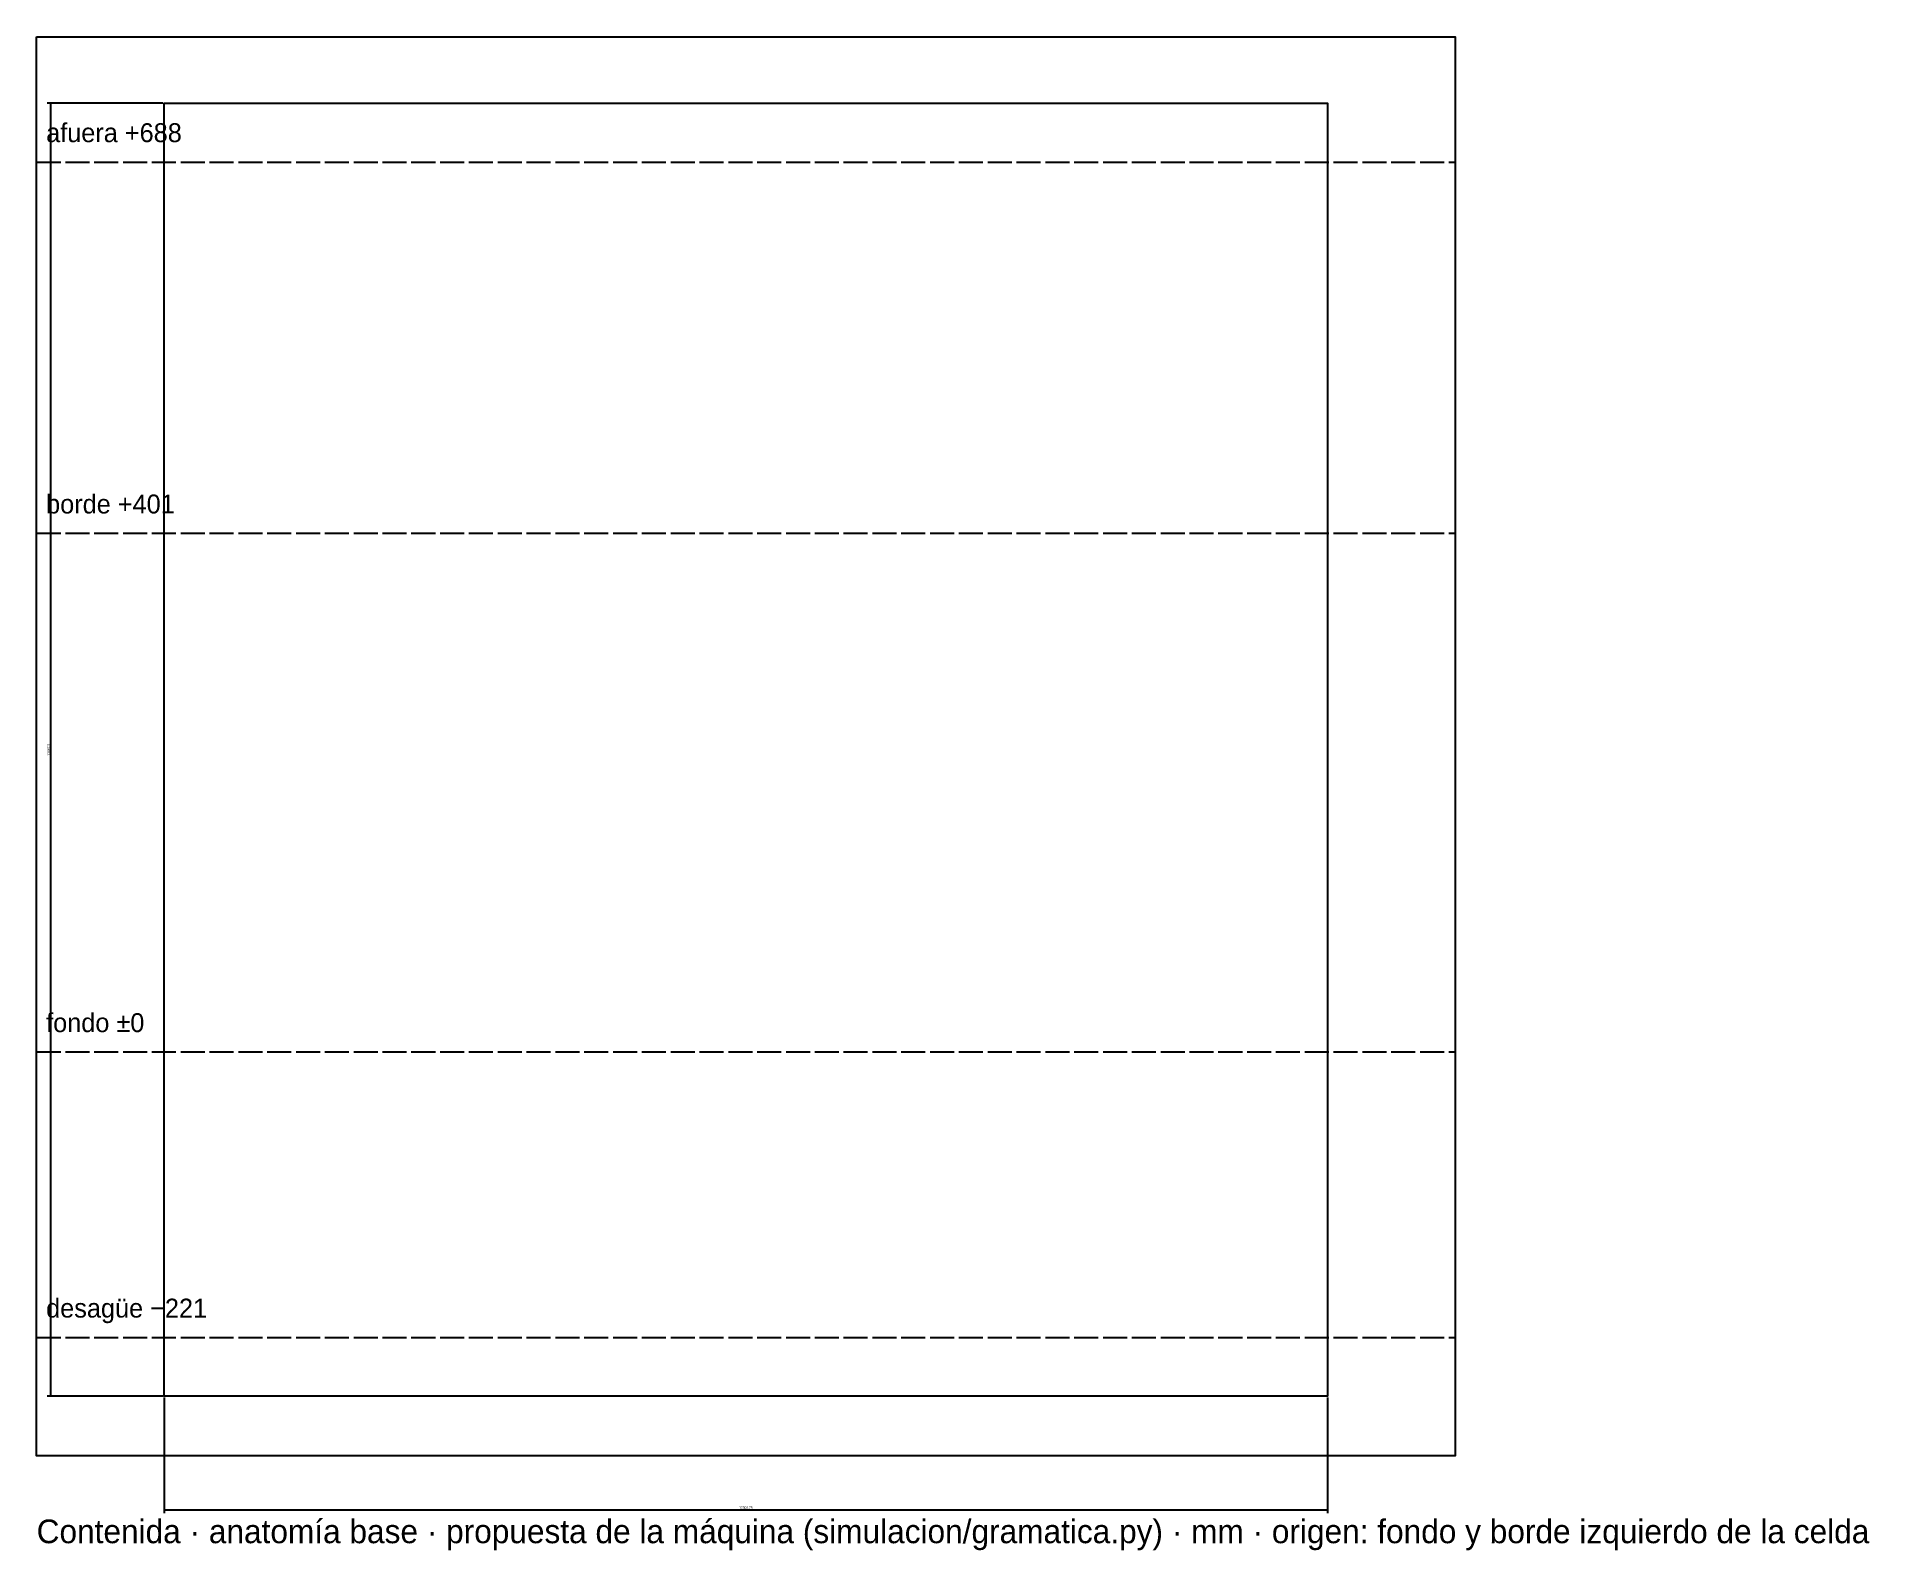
# Model space of a CAD drawing. Header units: millimetres. Extents: x -13 to 180, y -53 to 107.
import ezdxf
from ezdxf.enums import TextEntityAlignment as Align

# ---------------------------------------------------------------- set-up
doc = ezdxf.new("R2010")
doc.units = ezdxf.units.MM
doc.header["$LTSCALE"] = 2
doc.linetypes.add('DASHED', pattern=[1.524, 1.27, -0.254])
for name, color, linetype in [('CELDA', 8, 'CONTINUOUS'), ('COTAS', 2, 'CONTINUOUS'), ('LINEAS', 8, 'DASHED'), ('PLACA', 9, 'CONTINUOUS'), ('TEXTO', 7, 'CONTINUOUS')]:
    doc.layers.add(name, color=color, linetype=linetype)
doc.styles.add('OpenSansCondensed-Light', font='OpenSansCondensed-Light.ttf')
doc.dimstyles.new('EZDXF', dxfattribs={"dimtxt": 0.25, "dimasz": 0.175, "dimexe": 0.375, "dimexo": 0.125, "dimgap": 0.1, "dimtad": 1, "dimlfac": 100, "dimzin": 12, "dimdsep": 46, "dimtxsty": 'OpenSansCondensed-Light', "dimblk": 'ARCHTICK', "dimcen": 2.5, "dimazin": 3, "dimtfac": 0.5, "dimtmove": 2, "dimatfit": 3})

# ---------------------------------------------------------------- blocks, each defined once
blk = doc.blocks.new('_ARCHTICK')
at = {"color": 0, "linetype": 'BYBLOCK', "const_width": 0.15}
blk.add_lwpolyline([(-0.5, -0.5), (0.5, 0.5)], dxfattribs=at)

msp = doc.modelspace()

# ---------------------------------------------------------------- linework, layer by layer
at = {"layer": 'CELDA'}
msp.add_lwpolyline([(0, 100.28653), (123.0075, 100.28653), (123.0075, -36.38847), (0, -36.38847)], close=True, dxfattribs=at)
at = {"layer": 'LINEAS'}
for p, q in [((-13.49625, 94.07403), (136.50375, 94.07403)), ((-13.49625, 54.82403), (136.50375, 54.82403)), ((-13.49625, 0), (136.50375, 0)), ((-13.49625, -30.17597), (136.50375, -30.17597))]:
    msp.add_line(p, q, dxfattribs=at)
at = {"layer": 'PLACA'}
msp.add_lwpolyline([(-13.49625, 107.32403), (136.50375, 107.32403), (136.50375, -42.67597), (-13.49625, -42.67597)], close=True, dxfattribs=at)

# ---------------------------------------------------------------- texts
at = {"layer": 'TEXTO'}
for s, height, p in [('afuera +688', 2, (-12.49625, 95.57403)), ('borde +401', 2, (-12.49625, 56.32403)), ('fondo ±0', 2, (-12.49625, 1.5)), ('desagüe −221', 2, (-12.49625, -28.67597)), ('Contenida · anatomía base · propuesta de la máquina (simulacion/gramatica.py) · mm · origen: fondo y borde izquierdo de la celda', 2.5, (-13.49625, -52.67597))]:
    msp.add_text(s, height=height, dxfattribs=at).set_placement(p, align=Align.BOTTOM_LEFT)

# ---------------------------------------------------------------- dimensions: what is measured, and where the dimension line sits
at = {"layer": 'COTAS'}
msp.add_linear_dim(base=(-12, -36.38847), p1=(0, -36.38847), p2=(0, 100.28653), angle=90, dimstyle='EZDXF', dxfattribs=at).render()
msp.add_linear_dim(base=(0, -48.38847), p1=(0, -36.38847), p2=(123.0075, -36.38847), dimstyle='EZDXF', dxfattribs=at).render()

doc.saveas('drawing.dxf')
